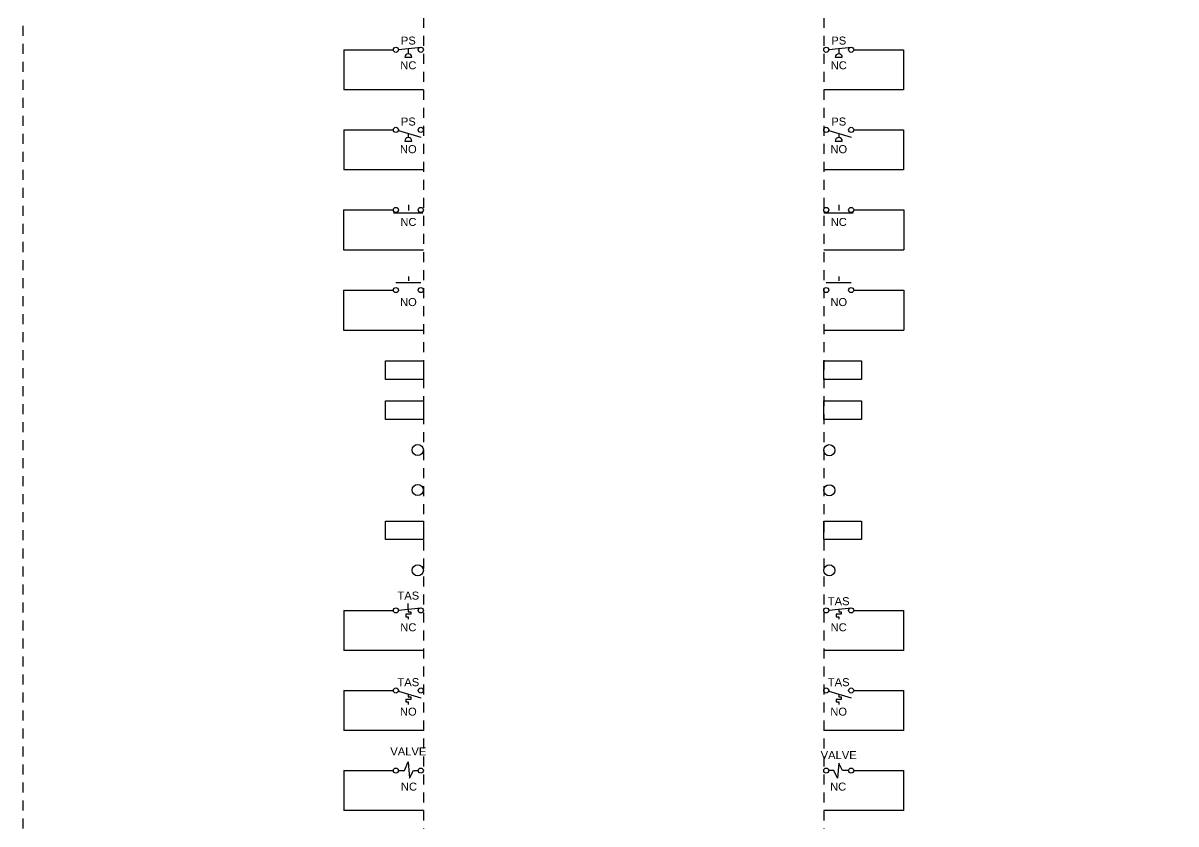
# Model space of a CAD drawing. Header units: inches. Extents: x 0 to 118, y -25 to 20.
# Drawn here: x 72.5 to 86.9, y -14.17 to -4.17 of the extents above; entities that cross this region are included whole.
import ezdxf
from ezdxf.enums import TextEntityAlignment as Align

# ---------------------------------------------------------------- set-up
doc = ezdxf.new("R2010")
doc.units = ezdxf.units.IN
doc.header["$MEASUREMENT"] = 0
doc.linetypes.add('ACAD_ISO02W100', pattern=[15, 12, -3])
doc.linetypes.add('HIDDEN2', pattern=[0.1875, 0.125, -0.0625])
doc.layers.add('BORDER2', color=220, linetype='HIDDEN2')
doc.layers.add('WIRES', color=7, linetype='Continuous')
doc.styles.add('INERCONNECT TABLES', font='arial.ttf', dxfattribs={"height": 0.1})
doc.styles.add('WD', font='arial.ttf', dxfattribs={"height": 1})

# ---------------------------------------------------------------- blocks, each defined once
blk = doc.blocks.new('TB-TB_Square_L')
for points in [[(-0.472, 0.115), (0, 0.115), (0, -0.115), (-0.472, -0.115)], [(-0.472, -0.385), (0, -0.385), (0, -0.615), (-0.472, -0.615)]]:
    blk.add_lwpolyline(points, close=True)
at = {"linetype": 'Continuous', "style": 'INERCONNECT TABLES', "flags": 8}
for tag, p in [('Tag1', (-0.572, 0.165)), ('Desc2', (-3.5, -0.25)), ('Tag2', (-0.572, -0.335)), ('Desc3', (-3.5, -0.4))]:
    blk.add_attdef(tag, text='', height=0.1, dxfattribs=at).set_placement(p, align=Align.MIDDLE_RIGHT)
at = {"style": 'WD', "flags": 9}
for tag, p in [('X4TERM01', (-0.472, 0)), ('X2TERM01', (-0.236, 0.115)), ('X1TERM01', (0, 0)), ('X8TERM01', (-0.236, -0.115)), ('X2TERM02', (-0.236, -0.385)), ('X4TERM02', (-0.472, -0.5)), ('X1TERM02', (0, -0.5)), ('X8TERM02', (-0.236, -0.615))]:
    blk.add_attdef(tag, p, '', height=0.0125, dxfattribs=at)
at = {"linetype": 'Continuous', "style": 'INERCONNECT TABLES', "flags": 8}
for tag, p in [('Term1', (-0.236, 0)), ('Term2', (-0.236, -0.5))]:
    blk.add_attdef(tag, text='', height=0.1, dxfattribs=at).set_placement(p, align=Align.MIDDLE_CENTER)
at = {"linetype": 'Continuous', "style": 'INERCONNECT TABLES', "flags": 9}
for tag, p in [('LOC', (-0.32, 0.091)), ('P/N', (-0.319, 0.104)), ('INST', (-0.319, 0.074))]:
    blk.add_attdef(tag, p, '', height=0.01, dxfattribs=at)
at = {"style": 'WD', "width": 0.7, "flags": 9}
blk.add_attdef('FAMILY', (-0.319, 0.132), '', height=0.01, dxfattribs=at)
at = {"linetype": 'Continuous', "style": 'INERCONNECT TABLES', "flags": 9}
blk.add_attdef('MFG', text='', height=0.01, dxfattribs=at).set_placement((-0.288, 0.119), align=Align.RIGHT)
at = {"style": 'INERCONNECT TABLES', "flags": 8}
blk.add_attdef('Desc1', text='', height=0.1, dxfattribs=at).set_placement((-3.5, -0.1), align=Align.MIDDLE_RIGHT)
blk = doc.blocks.new('TB-TB_Square_R')
for points in [[(0, 0.115), (0.472, 0.115), (0.472, -0.115), (0, -0.115)], [(0, -0.385), (0.472, -0.385), (0.472, -0.615), (0, -0.615)]]:
    blk.add_lwpolyline(points, close=True)
at = {"linetype": 'Continuous', "style": 'INERCONNECT TABLES'}
for tag, p, height, flags in [('Tag1', (0.572, 0.165), 0.1, 8), ('LOC', (0.677, 0.016), 0.01, 9), ('INST', (0.677, -0.002), 0.01, 9), ('P/N', (0.679, 0.031), 0.01, 9), ('Tag2', (0.572, -0.335), 0.1, 8)]:
    blk.add_attdef(tag, p, '', height=height, dxfattribs=dict(at, flags=flags))
at = {"style": 'WD', "flags": 9}
for tag, p in [('X4TERM01', (0, 0)), ('X2TERM01', (0.236, 0.115)), ('X1TERM01', (0.472, 0)), ('X8TERM01', (0.236, -0.115)), ('X2TERM02', (0.236, -0.385)), ('X4TERM02', (0, -0.5)), ('X1TERM02', (0.472, -0.5)), ('X8TERM02', (0.236, -0.615))]:
    blk.add_attdef(tag, p, '', height=0.0125, dxfattribs=at)
at = {"linetype": 'Continuous', "style": 'INERCONNECT TABLES', "flags": 8}
for tag, p in [('Term1', (0.236, 0)), ('Term2', (0.236, -0.5))]:
    blk.add_attdef(tag, text='', height=0.1, dxfattribs=at).set_placement(p, align=Align.MIDDLE_CENTER)
at = {"style": 'WD', "width": 0.7, "flags": 9}
blk.add_attdef('FAMILY', (0.673, 0.067), '', height=0.01, dxfattribs=at)
at = {"linetype": 'Continuous', "style": 'INERCONNECT TABLES', "flags": 9}
blk.add_attdef('MFG', text='', height=0.01, dxfattribs=at).set_placement((0.704, 0.05), align=Align.RIGHT)
at = {"style": 'INERCONNECT TABLES', "flags": 8}
blk.add_attdef('Desc1', text='', height=0.1, dxfattribs=at).set_placement((3.5, -0.1), align=Align.MIDDLE_LEFT)
at = {"linetype": 'Continuous', "style": 'INERCONNECT TABLES', "flags": 8}
for tag, p in [('Desc2', (3.5, -0.25)), ('Desc3', (3.5, -0.4))]:
    blk.add_attdef(tag, text='', height=0.1, dxfattribs=at).set_placement(p, align=Align.MIDDLE_LEFT)
blk = doc.blocks.new('TB-TB_Round_L')
for centre in [(-0.07, 0.003), (-0.07, -0.497)]:
    blk.add_circle(centre, 0.0699)
at = {"linetype": 'Continuous', "style": 'INERCONNECT TABLES', "flags": 8}
for tag, p in [('Tag1', (-0.17, 0.155)), ('Term1', (-0.24, 0.003)), ('Desc2', (-3.5, -0.247)), ('Desc3', (-3.5, -0.397)), ('Tag2', (-0.17, -0.345)), ('Term2', (-0.24, -0.497))]:
    blk.add_attdef(tag, text='', height=0.1, dxfattribs=at).set_placement(p, align=Align.MIDDLE_RIGHT)
at = {"flags": 9}
for tag, p, height, style in [('X4TERM01', (-0.234, -0.001), 0.0125, 'WD'), ('X2TERM01', (-0.112, 0.04), 0.0125, 'WD'), ('X1TERM01', (0, 0.003), 0.0125, 'WD'), ('X8TERM01', (-0.116, -0.047), 0.0125, 'WD'), ('FAMILY', (0.122, -0.076), 0.01, 'INERCONNECT TABLES'), ('INST', (0.127, -0.093), 0.01, 'INERCONNECT TABLES'), ('X4TERM02', (-0.234, -0.502), 0.0125, 'WD'), ('X8TERM02', (-0.12, -0.55), 0.0125, 'WD'), ('X2TERM02', (-0.114, -0.453), 0.0125, 'WD'), ('X1TERM02', (0, -0.497), 0.0125, 'WD')]:
    blk.add_attdef(tag, p, '', height=height, dxfattribs=dict(at, style=style))
at = {"style": 'INERCONNECT TABLES', "flags": 8}
blk.add_attdef('Desc1', text='', height=0.1, dxfattribs=at).set_placement((-3.5, -0.097), align=Align.MIDDLE_RIGHT)
at = {"linetype": 'Continuous', "style": 'INERCONNECT TABLES', "flags": 9}
for tag, p in [('LOC', (0.13, -0.057)), ('P/N', (0.135, -0.038))]:
    blk.add_attdef(tag, p, '', height=0.01, dxfattribs=at)
blk.add_attdef('MFG', text='', height=0.01, dxfattribs=at).set_placement((0.166, -0.022), align=Align.RIGHT)
blk = doc.blocks.new('TB-TB_Round_R')
for centre in [(0.07, 0), (0.07, -0.5)]:
    blk.add_circle(centre, 0.0699)
at = {"linetype": 'Continuous', "style": 'INERCONNECT TABLES', "flags": 8}
for tag, p in [('Tag1', (0.17, 0.145)), ('Term1', (0.24, 0)), ('Desc2', (3.5, -0.25)), ('Tag2', (0.17, -0.357)), ('Desc3', (3.5, -0.4)), ('Term2', (0.24, -0.5))]:
    blk.add_attdef(tag, text='', height=0.1, dxfattribs=at).set_placement(p, align=Align.MIDDLE_LEFT)
at = {"linetype": 'Continuous', "style": 'INERCONNECT TABLES', "flags": 9}
blk.add_attdef('MFG', text='', height=0.01, dxfattribs=at).set_placement((0.366, 0.168), align=Align.RIGHT)
for tag, p in [('P/N', (0.336, 0.148)), ('LOC', (0.333, 0.111)), ('INST', (0.337, 0.061))]:
    blk.add_attdef(tag, p, '', height=0.01, dxfattribs=at)
at = {"flags": 9}
for tag, p, height, style in [('X4TERM01', (-0.093, 0), 0.0125, 'WD'), ('X2TERM01', (0.024, 0.037), 0.0125, 'WD'), ('X1TERM01', (0.14, 0), 0.0125, 'WD'), ('FAMILY', (0.322, 0.079), 0.01, 'INERCONNECT TABLES'), ('X8TERM01', (0.027, -0.051), 0.0125, 'WD'), ('X4TERM02', (-0.093, -0.504), 0.0125, 'WD'), ('X8TERM02', (0.026, -0.547), 0.0125, 'WD'), ('X2TERM02', (0.028, -0.462), 0.0125, 'WD'), ('X1TERM02', (0.14, -0.5), 0.0125, 'WD')]:
    blk.add_attdef(tag, p, '', height=height, dxfattribs=dict(at, style=style))
at = {"style": 'INERCONNECT TABLES', "flags": 8}
blk.add_attdef('Desc1', text='', height=0.1, dxfattribs=at).set_placement((3.5, -0.1), align=Align.MIDDLE_LEFT)
blk = doc.blocks.new('TB_Square-TB_Round_R')
blk.add_lwpolyline([(0, 0.115), (0.472, 0.115), (0.472, -0.115), (0, -0.115)], close=True)
blk.add_circle((0.07, -0.5), 0.0699)
at = {"linetype": 'Continuous'}
for tag, p, height, style, flags in [('Tag1', (0.572, 0.165), 0.1, 'INERCONNECT TABLES', 8), ('X4TERM01', (0, 0), 0.0125, 'WD', 9), ('X2TERM01', (0.236, 0.115), 0.0125, 'WD', 9), ('X1TERM01', (0.472, 0), 0.0125, 'WD', 9), ('LOC', (0.677, 0.016), 0.01, 'INERCONNECT TABLES', 9), ('INST', (0.677, -0.002), 0.01, 'INERCONNECT TABLES', 9), ('P/N', (0.679, 0.031), 0.01, 'INERCONNECT TABLES', 9), ('X8TERM01', (0.236, -0.115), 0.0125, 'WD', 9)]:
    blk.add_attdef(tag, p, '', height=height, dxfattribs=dict(at, style=style, flags=flags))
at = {"linetype": 'Continuous', "style": 'INERCONNECT TABLES', "flags": 8}
blk.add_attdef('Term1', text='', height=0.1, dxfattribs=at).set_placement((0.236, 0), align=Align.MIDDLE_CENTER)
at = {"linetype": 'Continuous', "style": 'WD', "width": 0.7, "flags": 9}
blk.add_attdef('FAMILY', (0.673, 0.067), '', height=0.01, dxfattribs=at)
at = {"linetype": 'Continuous', "style": 'INERCONNECT TABLES', "flags": 9}
blk.add_attdef('MFG', text='', height=0.01, dxfattribs=at).set_placement((0.704, 0.05), align=Align.RIGHT)
at = {"linetype": 'Continuous', "style": 'INERCONNECT TABLES', "flags": 8}
for tag, p in [('Desc1', (3.5, -0.1)), ('Desc2', (3.5, -0.25)), ('Tag2', (0.17, -0.355)), ('Desc3', (3.5, -0.4)), ('Term2', (0.221, -0.5))]:
    blk.add_attdef(tag, text='', height=0.1, dxfattribs=at).set_placement(p, align=Align.MIDDLE_LEFT)
blk = doc.blocks.new('TB_Square-TB_Round_L')
blk.add_lwpolyline([(-0.472, 0.115), (0, 0.115), (0, -0.115), (-0.472, -0.115)], close=True)
blk.add_circle((-0.07, -0.5), 0.0699)
at = {"linetype": 'Continuous', "style": 'INERCONNECT TABLES', "flags": 8}
for tag, p in [('Tag1', (-0.572, 0.165)), ('Desc1', (-3.5, -0.1)), ('Desc2', (-3.5, -0.25)), ('Desc3', (-3.5, -0.4)), ('Tag2', (-0.17, -0.355)), ('Term2', (-0.221, -0.5))]:
    blk.add_attdef(tag, text='', height=0.1, dxfattribs=at).set_placement(p, align=Align.MIDDLE_RIGHT)
at = {"linetype": 'Continuous', "flags": 9}
for tag, p, height, style in [('X4TERM01', (-0.472, 0), 0.0125, 'WD'), ('LOC', (-0.32, 0.091), 0.01, 'INERCONNECT TABLES'), ('P/N', (-0.319, 0.104), 0.01, 'INERCONNECT TABLES'), ('INST', (-0.319, 0.074), 0.01, 'INERCONNECT TABLES'), ('X2TERM01', (-0.236, 0.115), 0.0125, 'WD'), ('X1TERM01', (0, 0), 0.0125, 'WD'), ('X8TERM01', (-0.236, -0.115), 0.0125, 'WD')]:
    blk.add_attdef(tag, p, '', height=height, dxfattribs=dict(at, style=style))
at = {"linetype": 'Continuous', "style": 'INERCONNECT TABLES', "flags": 8}
blk.add_attdef('Term1', text='', height=0.1, dxfattribs=at).set_placement((-0.236, 0), align=Align.MIDDLE_CENTER)
at = {"linetype": 'Continuous', "style": 'WD', "width": 0.7, "flags": 9}
blk.add_attdef('FAMILY', (-0.319, 0.132), '', height=0.01, dxfattribs=at)
at = {"linetype": 'Continuous', "style": 'INERCONNECT TABLES', "flags": 9}
blk.add_attdef('MFG', text='', height=0.01, dxfattribs=at).set_placement((-0.288, 0.119), align=Align.RIGHT)
blk = doc.blocks.new('Valve_L')
for p, q in [((-0.311, 0), (-0.234, 0)), ((-0.234, 0), (-0.188, 0.109)), ((-0.188, 0.109), (-0.172, -0.094)), ((-0.172, -0.094), (-0.125, 0)), ((-0.125, 0), (-0.064, 0))]:
    blk.add_line(p, q)
for centre in [(-0.343, 0), (-0.032, 0)]:
    blk.add_circle(centre, 0.0322)
at = {"layer": 'WIRES'}
for p, q in [((-0.995, 0), (-0.375, 0)), ((-0.995, 0), (-0.995, -0.5)), ((0, -0.5), (-0.995, -0.5))]:
    blk.add_line(p, q, dxfattribs=at)
at = {"style": 'INERCONNECT TABLES', "flags": 8}
blk.add_attdef('Tag1', text='', height=0.1, dxfattribs=at).set_placement((-0.188, 0.159), align=Align.BOTTOM_CENTER)
at = {"style": 'WD', "flags": 9}
for tag, p, height in [('X4TERM01', (-0.375, 0), 0.0125), ('X1TERM02', (0, 0), 0.0125), ('FAMILY', (-1.091, -0.343), 0.01)]:
    blk.add_attdef(tag, p, '', height=height, dxfattribs=at)
at = {"style": 'INERCONNECT TABLES', "flags": 8}
blk.add_attdef('Desc1', text='', height=0.1, dxfattribs=at).set_placement((-3.5, -0.1), align=Align.MIDDLE_RIGHT)
at = {"linetype": 'Continuous', "style": 'INERCONNECT TABLES', "flags": 8}
blk.add_attdef('Term2', text='', height=0.1, dxfattribs=at).set_placement((-0.393, -0.032), align=Align.TOP_RIGHT)
blk.add_attdef('Term1', text='', height=0.1, dxfattribs=at).set_placement((0.018, -0.032), align=Align.TOP_LEFT)
for tag, p in [('Desc2', (-3.5, -0.25)), ('Desc3', (-3.5, -0.4))]:
    blk.add_attdef(tag, text='', height=0.1, dxfattribs=at).set_placement(p, align=Align.MIDDLE_RIGHT)
at = {"style": 'INERCONNECT TABLES', "flags": 8}
for tag, p in [('Contact', (-0.18, -0.15)), ('Rating', (-0.18, -0.3))]:
    blk.add_attdef(tag, text='', height=0.1, dxfattribs=at).set_placement(p, align=Align.TOP_CENTER)
at = {"linetype": 'Continuous', "style": 'INERCONNECT TABLES', "flags": 9}
for tag, p in [('INST', (-1.095, -0.433)), ('LOC', (-1.089, -0.409)), ('P/N', (-1.083, -0.385))]:
    blk.add_attdef(tag, p, '', height=0.01, dxfattribs=at)
blk.add_attdef('MFG', text='', height=0.01, dxfattribs=at).set_placement((-1.051, -0.359), align=Align.RIGHT)
blk = doc.blocks.new('Valve_R')
for p, q in [((0.187, 0.094), (0.172, -0.094)), ((0.234, 0), (0.187, 0.094)), ((0.125, 0), (0.064, 0)), ((0.172, -0.094), (0.125, 0)), ((0.311, 0), (0.234, 0))]:
    blk.add_line(p, q)
for centre in [(0.032, 0), (0.343, 0)]:
    blk.add_circle(centre, 0.0322)
at = {"layer": 'WIRES'}
for p, q in [((0.375, 0), (0.995, 0)), ((0.995, 0), (0.995, -0.5)), ((0.995, -0.5), (0, -0.5))]:
    blk.add_line(p, q, dxfattribs=at)
at = {"style": 'INERCONNECT TABLES', "flags": 8}
blk.add_attdef('Tag1', text='', height=0.1, dxfattribs=at).set_placement((0.187, 0.144), align=Align.CENTER)
at = {"style": 'WD', "flags": 9}
for tag, height, p in [('X1TERM02', 0.0125, (0, 0)), ('X4TERM01', 0.0125, (0.375, 0)), ('FAMILY', 0.01, (1.158, -0.312))]:
    blk.add_attdef(tag, text='', height=height, dxfattribs=at).set_placement(p, align=Align.RIGHT)
at = {"linetype": 'Continuous', "style": 'INERCONNECT TABLES', "flags": 8}
blk.add_attdef('Term1', text='', height=0.1, dxfattribs=at).set_placement((-0.018, -0.032), align=Align.TOP_RIGHT)
blk.add_attdef('Term2', text='', height=0.1, dxfattribs=at).set_placement((0.393, -0.032), align=Align.TOP_LEFT)
at = {"style": 'INERCONNECT TABLES', "flags": 8}
blk.add_attdef('Desc1', text='', height=0.1, dxfattribs=at).set_placement((3.5, -0.1), align=Align.MIDDLE_LEFT)
for tag, p in [('Contact', (0.18, -0.15)), ('Rating', (0.18, -0.3))]:
    blk.add_attdef(tag, text='', height=0.1, dxfattribs=at).set_placement(p, align=Align.TOP_CENTER)
at = {"linetype": 'Continuous', "style": 'INERCONNECT TABLES', "flags": 9}
for tag, p in [('LOC', (1.152, -0.298)), ('MFG', (1.155, -0.266)), ('P/N', (1.151, -0.282)), ('INST', (1.154, -0.33))]:
    blk.add_attdef(tag, text='', height=0.01, dxfattribs=at).set_placement(p, align=Align.RIGHT)
at = {"linetype": 'Continuous', "style": 'INERCONNECT TABLES', "flags": 8}
for tag, p in [('Desc2', (3.5, -0.25)), ('Desc3', (3.5, -0.4))]:
    blk.add_attdef(tag, text='', height=0.1, dxfattribs=at).set_placement(p, align=Align.MIDDLE_LEFT)
blk = doc.blocks.new('TemperatureSwitch_NC_L')
at = {"linetype": 'Continuous'}
blk.add_line((-0.311, 0.002), (-0.028, 0.033), dxfattribs=at)
for p, q in [((-0.188, 0.015), (-0.188, 0.085)), ((-0.188, 0.015), (-0.188, -0.017)), ((-0.219, -0.048), (-0.219, -0.079)), ((-0.156, -0.048), (-0.219, -0.048)), ((-0.219, -0.079), (-0.188, -0.079)), ((-0.188, -0.017), (-0.156, -0.017)), ((-0.188, -0.079), (-0.188, -0.111)), ((-0.156, -0.017), (-0.156, -0.048))]:
    blk.add_line(p, q)
for centre in [(-0.343, 0), (-0.032, 0)]:
    blk.add_circle(centre, 0.0322)
at = {"layer": 'WIRES'}
for p, q in [((-0.995, 0), (-0.375, 0)), ((-0.995, 0), (-0.995, -0.5)), ((0, -0.5), (-0.995, -0.5))]:
    blk.add_line(p, q, dxfattribs=at)
at = {"style": 'INERCONNECT TABLES', "flags": 8}
blk.add_attdef('Tag1', text='', height=0.1, dxfattribs=at).set_placement((-0.188, 0.135), align=Align.CENTER)
at = {"style": 'WD', "flags": 9}
for tag, p, height in [('X4TERM01', (-0.375, 0), 0.0125), ('X2LINK', (-0.209, 0.024), 0.01), ('X1TERM02', (0, 0), 0.0125), ('X8LINK', (-0.207, -0.12), 0.01), ('FAMILY', (-1.094, -0.43), 0.01)]:
    blk.add_attdef(tag, p, '', height=height, dxfattribs=at)
at = {"style": 'INERCONNECT TABLES', "flags": 8}
for tag, p in [('Desc1', (-3.5, -0.1)), ('Desc2', (-3.5, -0.25)), ('Desc3', (-3.5, -0.4))]:
    blk.add_attdef(tag, text='', height=0.1, dxfattribs=at).set_placement(p, align=Align.MIDDLE_RIGHT)
at = {"linetype": 'Continuous', "style": 'INERCONNECT TABLES', "flags": 8}
blk.add_attdef('Term2', text='', height=0.1, dxfattribs=at).set_placement((-0.394, -0.032), align=Align.TOP_RIGHT)
blk.add_attdef('Term1', text='', height=0.1, dxfattribs=at).set_placement((0.014, -0.032), align=Align.TOP_LEFT)
at = {"style": 'INERCONNECT TABLES', "flags": 8}
for tag, p in [('Contact', (-0.188, -0.161)), ('Rating', (-0.188, -0.311))]:
    blk.add_attdef(tag, text='', height=0.1, dxfattribs=at).set_placement(p, align=Align.TOP_CENTER)
at = {"linetype": 'Continuous', "style": 'WD', "flags": 9}
blk.add_attdef('INST', (-1.094, -0.418), '', height=0.01, dxfattribs=at)
for tag, p in [('LOC', (-1.077, -0.404)), ('P/N', (-1.078, -0.387)), ('MFG', (-1.074, -0.368))]:
    blk.add_attdef(tag, text='', height=0.01, dxfattribs=at).set_placement(p, align=Align.CENTER)
blk = doc.blocks.new('TemperatureSwitch_NC_R')
at = {"linetype": 'Continuous'}
blk.add_line((0.064, 0.002), (0.347, 0.033), dxfattribs=at)
for p, q in [((0.187, 0.015), (0.187, -0.017)), ((0.219, -0.048), (0.156, -0.048)), ((0.156, -0.048), (0.156, -0.079)), ((0.156, -0.079), (0.187, -0.079)), ((0.187, -0.017), (0.219, -0.017)), ((0.187, -0.079), (0.187, -0.111)), ((0.219, -0.017), (0.219, -0.048))]:
    blk.add_line(p, q)
for centre in [(0.032, 0), (0.343, 0)]:
    blk.add_circle(centre, 0.0322)
at = {"layer": 'WIRES'}
for p, q in [((0.375, 0), (0.995, 0)), ((0.995, 0), (0.995, -0.5)), ((0.995, -0.5), (0, -0.5))]:
    blk.add_line(p, q, dxfattribs=at)
at = {"style": 'INERCONNECT TABLES', "flags": 8}
blk.add_attdef('Tag1', text='', height=0.1, dxfattribs=at).set_placement((0.187, 0.065), align=Align.CENTER)
at = {"style": 'WD', "flags": 9}
for tag, p, height in [('X4TERM01', (0, 0), 0.0125), ('X2LINK', (0.187, 0.08), 0.01), ('X1TERM02', (0.375, 0), 0.0125), ('X8LINK', (0.18, -0.148), 0.01), ('FAMILY', (1.048, -0.34), 0.01)]:
    blk.add_attdef(tag, p, '', height=height, dxfattribs=at)
at = {"linetype": 'Continuous', "style": 'INERCONNECT TABLES', "flags": 8}
blk.add_attdef('Term1', text='', height=0.1, dxfattribs=at).set_placement((-0.018, -0.032), align=Align.TOP_RIGHT)
blk.add_attdef('Term2', text='', height=0.1, dxfattribs=at).set_placement((0.393, -0.032), align=Align.TOP_LEFT)
at = {"style": 'INERCONNECT TABLES', "flags": 8}
for tag, p in [('Desc1', (3.5, -0.1)), ('Desc2', (3.5, -0.25)), ('Desc3', (3.5, -0.4))]:
    blk.add_attdef(tag, text='', height=0.1, dxfattribs=at).set_placement(p, align=Align.MIDDLE_LEFT)
for tag, p in [('Contact', (0.187, -0.161)), ('Rating', (0.187, -0.311))]:
    blk.add_attdef(tag, text='', height=0.1, dxfattribs=at).set_placement(p, align=Align.TOP_CENTER)
at = {"linetype": 'Continuous', "style": 'WD', "flags": 9}
for tag, p in [('MFG', (1.063, -0.299)), ('P/N', (1.065, -0.31)), ('LOC', (1.069, -0.323))]:
    blk.add_attdef(tag, text='', height=0.01, dxfattribs=at).set_placement(p, align=Align.CENTER)
blk.add_attdef('INST', (1.057, -0.353), '', height=0.01, dxfattribs=at)
blk = doc.blocks.new('TemperatureSwitch_NO_L')
at = {"linetype": 'Continuous'}
blk.add_line((-0.312, -0.01), (-0.03, -0.091), dxfattribs=at)
for p, q in [((-0.219, -0.111), (-0.219, -0.142)), ((-0.156, -0.111), (-0.219, -0.111)), ((-0.219, -0.142), (-0.188, -0.142)), ((-0.188, -0.046), (-0.188, -0.08)), ((-0.188, -0.08), (-0.156, -0.08)), ((-0.188, -0.142), (-0.188, -0.174)), ((-0.156, -0.08), (-0.156, -0.111))]:
    blk.add_line(p, q)
for centre in [(-0.343, 0), (-0.032, 0)]:
    blk.add_circle(centre, 0.0322)
at = {"layer": 'WIRES'}
for p, q in [((-0.995, 0), (-0.375, 0)), ((-0.995, 0), (-0.995, -0.5)), ((0, -0.5), (-0.995, -0.5))]:
    blk.add_line(p, q, dxfattribs=at)
at = {"style": 'INERCONNECT TABLES', "flags": 8}
blk.add_attdef('Tag1', text='', height=0.1, dxfattribs=at).set_placement((-0.188, 0.054), align=Align.CENTER)
at = {"style": 'WD', "flags": 9}
for tag, p, height in [('X4TERM01', (-0.375, 0), 0.0125), ('X1TERM02', (0, 0), 0.0125), ('X2LINK', (-0.188, -0.035), 0.01), ('X8LINK', (-0.188, -0.203), 0.01), ('FAMILY', (-1.112, -0.393), 0.01)]:
    blk.add_attdef(tag, p, '', height=height, dxfattribs=at)
at = {"style": 'INERCONNECT TABLES', "flags": 8}
for tag, p in [('Desc1', (-3.5, -0.1)), ('Desc2', (-3.5, -0.25)), ('Desc3', (-3.5, -0.4))]:
    blk.add_attdef(tag, text='', height=0.1, dxfattribs=at).set_placement(p, align=Align.MIDDLE_RIGHT)
at = {"linetype": 'Continuous', "style": 'INERCONNECT TABLES', "flags": 8}
blk.add_attdef('Term2', text='', height=0.1, dxfattribs=at).set_placement((-0.392, -0.032), align=Align.TOP_RIGHT)
blk.add_attdef('Term1', text='', height=0.1, dxfattribs=at).set_placement((0.018, -0.032), align=Align.TOP_LEFT)
at = {"style": 'INERCONNECT TABLES', "flags": 8}
for tag, p in [('Contact', (-0.188, -0.214)), ('Rating', (-0.188, -0.364))]:
    blk.add_attdef(tag, text='', height=0.1, dxfattribs=at).set_placement(p, align=Align.TOP_CENTER)
at = {"linetype": 'Continuous', "style": 'WD', "flags": 9}
blk.add_attdef('INST', (-1.107, -0.376), '', height=0.01, dxfattribs=at)
for tag, p in [('LOC', (-1.092, -0.358)), ('P/N', (-1.087, -0.341)), ('MFG', (-1.075, -0.327))]:
    blk.add_attdef(tag, text='', height=0.01, dxfattribs=at).set_placement(p, align=Align.CENTER)
blk = doc.blocks.new('TemperatureSwitch_NO_R')
at = {"linetype": 'Continuous'}
blk.add_line((0.063, -0.01), (0.345, -0.091), dxfattribs=at)
for p, q in [((0.219, -0.111), (0.156, -0.111)), ((0.156, -0.111), (0.156, -0.142)), ((0.156, -0.142), (0.187, -0.142)), ((0.187, -0.046), (0.187, -0.08)), ((0.187, -0.08), (0.219, -0.08)), ((0.187, -0.142), (0.187, -0.174)), ((0.219, -0.08), (0.219, -0.111))]:
    blk.add_line(p, q)
for centre in [(0.032, 0), (0.343, 0)]:
    blk.add_circle(centre, 0.0322)
at = {"layer": 'WIRES'}
for p, q in [((0.375, 0), (0.995, 0)), ((0.995, 0), (0.995, -0.5)), ((0.995, -0.5), (0, -0.5))]:
    blk.add_line(p, q, dxfattribs=at)
at = {"style": 'INERCONNECT TABLES', "flags": 8}
blk.add_attdef('Tag1', text='', height=0.1, dxfattribs=at).set_placement((0.187, 0.054), align=Align.CENTER)
at = {"style": 'WD', "flags": 9}
for tag, p, height in [('X4TERM01', (0, 0), 0.0125), ('X2LINK', (0.163, -0.007), 0.01), ('X1TERM02', (0.375, 0), 0.0125), ('X8LINK', (0.129, -0.174), 0.01), ('FAMILY', (1.145, -0.4), 0.01)]:
    blk.add_attdef(tag, p, '', height=height, dxfattribs=at)
at = {"linetype": 'Continuous', "style": 'INERCONNECT TABLES', "flags": 8}
blk.add_attdef('Term1', text='', height=0.1, dxfattribs=at).set_placement((0.032, -0.032), align=Align.TOP_RIGHT)
blk.add_attdef('Term2', text='', height=0.1, dxfattribs=at).set_placement((0.341, -0.032), align=Align.TOP_LEFT)
at = {"style": 'INERCONNECT TABLES', "flags": 8}
for tag, p in [('Desc1', (3.5, -0.1)), ('Desc2', (3.5, -0.25)), ('Desc3', (3.5, -0.4))]:
    blk.add_attdef(tag, text='', height=0.1, dxfattribs=at).set_placement(p, align=Align.MIDDLE_LEFT)
for tag, p in [('Contact', (0.187, -0.214)), ('Rating', (0.187, -0.364))]:
    blk.add_attdef(tag, text='', height=0.1, dxfattribs=at).set_placement(p, align=Align.TOP_CENTER)
at = {"linetype": 'Continuous', "style": 'WD', "flags": 9}
for tag, p in [('LOC', (1.171, -0.371)), ('P/N', (1.17, -0.356)), ('MFG', (1.181, -0.339))]:
    blk.add_attdef(tag, text='', height=0.01, dxfattribs=at).set_placement(p, align=Align.CENTER)
blk.add_attdef('INST', (1.157, -0.415), '', height=0.01, dxfattribs=at)
blk = doc.blocks.new('PushButton_NC_L')
for p, q in [((-0.999, 0), (-0.375, 0)), ((-0.187, 0.062), (-0.187, -0.005)), ((-0.372, -0.034), (-0.007, -0.034)), ((-0.999, -0.5), (0, -0.5))]:
    blk.add_line(p, q)
for centre in [(-0.343, 0), (-0.032, 0)]:
    blk.add_circle(centre, 0.0322)
at = {"layer": 'WIRES', "linetype": 'ACAD_ISO02W100'}
blk.add_line((-0.999, 0), (-0.999, -0.5), dxfattribs=at)
at = {"style": 'INERCONNECT TABLES'}
for tag, height, flags, p in [('Tag1', 0.1, 8, (-0.187, 0.098)), ('MFG', 0.01, 9, (0.222, -0.27))]:
    blk.add_attdef(tag, text='', height=height, dxfattribs=dict(at, flags=flags)).set_placement(p, align=Align.CENTER)
at = {"flags": 9}
for tag, p, height, style in [('X4TERM01', (-0.471, 0.005), 0.0125, 'WD'), ('X2LINK', (-0.178, 0.034), 0.01, 'WD'), ('X1TERM02', (0, 0), 0.0125, 'WD'), ('X8LINK', (-0.207, -0.05), 0.01, 'WD'), ('P/N', (0.206, -0.287), 0.01, 'INERCONNECT TABLES'), ('FAMILY', (0.202, -0.335), 0.01, 'WD'), ('LOC', (0.207, -0.301), 0.01, 'INERCONNECT TABLES'), ('INST', (0.207, -0.319), 0.01, 'INERCONNECT TABLES')]:
    blk.add_attdef(tag, p, '', height=height, dxfattribs=dict(at, style=style))
at = {"style": 'INERCONNECT TABLES', "flags": 8}
for tag, p in [('Desc1', (-3.5, -0.1)), ('Desc2', (-3.5, -0.25)), ('Desc3', (-3.5, -0.4))]:
    blk.add_attdef(tag, text='', height=0.1, dxfattribs=at).set_placement(p, align=Align.MIDDLE_RIGHT)
at = {"linetype": 'Continuous', "style": 'INERCONNECT TABLES', "flags": 8}
blk.add_attdef('Term2', text='', height=0.1, dxfattribs=at).set_placement((-0.393, -0.035), align=Align.TOP_RIGHT)
at = {"style": 'INERCONNECT TABLES', "flags": 8}
for tag, p in [('Contact', (-0.187, -0.1)), ('Rating', (-0.187, -0.25))]:
    blk.add_attdef(tag, text='', height=0.1, dxfattribs=at).set_placement(p, align=Align.TOP_CENTER)
at = {"linetype": 'Continuous', "style": 'INERCONNECT TABLES', "flags": 8}
blk.add_attdef('Term1', text='', height=0.1, dxfattribs=at).set_placement((0.018, -0.036), align=Align.TOP_LEFT)
blk = doc.blocks.new('PushButton_NO_L')
for p, q in [((-0.187, 0.168), (-0.187, 0.115)), ((-0.999, 0), (-0.375, 0)), ((-0.344, 0.094), (-0.031, 0.094)), ((-0.999, -0.5), (0, -0.5))]:
    blk.add_line(p, q)
for centre in [(-0.343, 0), (-0.032, 0)]:
    blk.add_circle(centre, 0.0322)
at = {"layer": 'WIRES', "linetype": 'ACAD_ISO02W100'}
blk.add_line((-0.999, 0), (-0.999, -0.5), dxfattribs=at)
at = {"style": 'INERCONNECT TABLES'}
for tag, height, flags, p in [('Tag1', 0.1, 8, (-0.187, 0.218)), ('MFG', 0.01, 9, (0.181, -0.262))]:
    blk.add_attdef(tag, text='', height=height, dxfattribs=dict(at, flags=flags)).set_placement(p, align=Align.CENTER)
at = {"flags": 9}
for tag, p, height, style in [('X2LINK', (-0.183, 0.135), 0.01, 'WD'), ('X4TERM01', (-0.473, 0.004), 0.0125, 'WD'), ('X8LINK', (-0.216, 0.063), 0.01, 'WD'), ('X1TERM02', (0, 0), 0.0125, 'WD'), ('LOC', (0.165, -0.289), 0.01, 'INERCONNECT TABLES'), ('P/N', (0.166, -0.276), 0.01, 'INERCONNECT TABLES'), ('FAMILY', (0.161, -0.318), 0.01, 'WD'), ('INST', (0.166, -0.305), 0.01, 'INERCONNECT TABLES')]:
    blk.add_attdef(tag, p, '', height=height, dxfattribs=dict(at, style=style))
at = {"style": 'INERCONNECT TABLES', "flags": 8}
for tag, p in [('Desc1', (-3.5, -0.1)), ('Desc2', (-3.5, -0.25)), ('Desc3', (-3.5, -0.4))]:
    blk.add_attdef(tag, text='', height=0.1, dxfattribs=at).set_placement(p, align=Align.MIDDLE_RIGHT)
at = {"linetype": 'Continuous', "style": 'INERCONNECT TABLES', "flags": 8}
blk.add_attdef('Term2', text='', height=0.1, dxfattribs=at).set_placement((-0.393, -0.032), align=Align.TOP_RIGHT)
at = {"style": 'INERCONNECT TABLES', "flags": 8}
for tag, p in [('Contact', (-0.187, -0.1)), ('Rating', (-0.187, -0.25))]:
    blk.add_attdef(tag, text='', height=0.1, dxfattribs=at).set_placement(p, align=Align.TOP_CENTER)
at = {"linetype": 'Continuous', "style": 'INERCONNECT TABLES', "flags": 8}
blk.add_attdef('Term1', text='', height=0.1, dxfattribs=at).set_placement((0.018, -0.032), align=Align.TOP_LEFT)
blk = doc.blocks.new('PressureSwitch_NC_L')
at = {"linetype": 'Continuous'}
blk.add_line((-0.311, 0.002), (-0.028, 0.033), dxfattribs=at)
for p, q in [((-0.188, 0.015), (-0.188, -0.049)), ((-0.232, -0.094), (-0.143, -0.094))]:
    blk.add_line(p, q)
for centre in [(-0.343, 0), (-0.032, 0)]:
    blk.add_circle(centre, 0.0322)
blk.add_arc((-0.188, -0.094), 0.0442, 0, 180)
at = {"layer": 'WIRES'}
for p, q in [((-0.995, 0), (-0.995, -0.5)), ((-0.995, 0), (-0.375, 0)), ((0, -0.5), (-0.995, -0.5))]:
    blk.add_line(p, q, dxfattribs=at)
at = {"style": 'INERCONNECT TABLES', "flags": 8}
blk.add_attdef('Tag1', text='', height=0.1, dxfattribs=at).set_placement((-0.188, 0.065), align=Align.CENTER)
at = {"style": 'WD', "flags": 9}
for tag, p, height in [('X4TERM01', (-0.484, 0.005), 0.0125), ('X2LINK', (-0.217, 0.021), 0.01), ('X1TERM02', (0.016, 0.006), 0.0125), ('X8LINK', (-0.216, -0.113), 0.01), ('FAMILY', (0.117, -0.256), 0.01)]:
    blk.add_attdef(tag, p, '', height=height, dxfattribs=at)
at = {"style": 'INERCONNECT TABLES', "flags": 8}
for tag, p in [('Desc1', (-3.5, -0.1)), ('Desc2', (-3.5, -0.25)), ('Desc3', (-3.5, -0.4))]:
    blk.add_attdef(tag, text='', height=0.1, dxfattribs=at).set_placement(p, align=Align.MIDDLE_RIGHT)
at = {"linetype": 'Continuous', "style": 'INERCONNECT TABLES', "flags": 8}
blk.add_attdef('Term2', text='', height=0.1, dxfattribs=at).set_placement((-0.393, -0.032), align=Align.TOP_RIGHT)
at = {"style": 'INERCONNECT TABLES', "flags": 8}
for tag, p in [('Contact', (-0.188, -0.144)), ('Rating', (-0.188, -0.294))]:
    blk.add_attdef(tag, text='', height=0.1, dxfattribs=at).set_placement(p, align=Align.TOP_CENTER)
at = {"linetype": 'Continuous', "style": 'INERCONNECT TABLES', "flags": 8}
blk.add_attdef('Term1', text='', height=0.1, dxfattribs=at).set_placement((0.018, -0.032), align=Align.TOP_LEFT)
at = {"linetype": 'Continuous', "style": 'WD', "flags": 9}
for tag, p in [('MFG', (0.14, -0.212)), ('LOC', (0.141, -0.239)), ('P/N', (0.141, -0.225))]:
    blk.add_attdef(tag, text='', height=0.01, dxfattribs=at).set_placement(p, align=Align.CENTER)
blk.add_attdef('INST', (0.125, -0.271), '', height=0.01, dxfattribs=at)
blk = doc.blocks.new('PressureSwitch_NC_R')
at = {"linetype": 'Continuous'}
blk.add_line((0.064, 0.002), (0.347, 0.033), dxfattribs=at)
for p, q in [((0.188, 0.015), (0.188, -0.049)), ((0.143, -0.094), (0.232, -0.094))]:
    blk.add_line(p, q)
for centre in [(0.032, 0), (0.343, 0)]:
    blk.add_circle(centre, 0.0322)
blk.add_arc((0.188, -0.094), 0.0442, 0, 180)
at = {"layer": 'WIRES'}
for p, q in [((0.375, 0), (0.995, 0)), ((0.995, 0), (0.995, -0.5)), ((0.995, -0.5), (0, -0.5))]:
    blk.add_line(p, q, dxfattribs=at)
at = {"style": 'INERCONNECT TABLES', "flags": 8}
blk.add_attdef('Tag1', text='', height=0.1, dxfattribs=at).set_placement((0.188, 0.065), align=Align.CENTER)
at = {"style": 'WD', "flags": 9}
for tag, p, height in [('X4TERM01', (-0.097, 0.004), 0.0125), ('X2LINK', (0.188, 0.047), 0.01), ('X1TERM02', (0.375, 0), 0.0125), ('X8LINK', (0.162, -0.11), 0.01), ('FAMILY', (1.092, -0.376), 0.01)]:
    blk.add_attdef(tag, p, '', height=height, dxfattribs=at)
at = {"linetype": 'Continuous', "style": 'INERCONNECT TABLES', "flags": 8}
blk.add_attdef('Term1', text='', height=0.1, dxfattribs=at).set_placement((-0.018, -0.032), align=Align.TOP_RIGHT)
at = {"style": 'INERCONNECT TABLES', "flags": 8}
for tag, p in [('Contact', (0.188, -0.144)), ('Rating', (0.188, -0.294))]:
    blk.add_attdef(tag, text='', height=0.1, dxfattribs=at).set_placement(p, align=Align.TOP_CENTER)
at = {"linetype": 'Continuous', "style": 'INERCONNECT TABLES', "flags": 8}
blk.add_attdef('Term2', text='', height=0.1, dxfattribs=at).set_placement((0.393, -0.032), align=Align.TOP_LEFT)
at = {"style": 'INERCONNECT TABLES', "flags": 8}
for tag, p in [('Desc1', (3.5, -0.1)), ('Desc2', (3.5, -0.25)), ('Desc3', (3.5, -0.4))]:
    blk.add_attdef(tag, text='', height=0.1, dxfattribs=at).set_placement(p, align=Align.MIDDLE_LEFT)
at = {"linetype": 'Continuous', "style": 'WD', "flags": 9}
for tag, p in [('MFG', (1.112, -0.336)), ('LOC', (1.113, -0.359)), ('P/N', (1.112, -0.316))]:
    blk.add_attdef(tag, text='', height=0.01, dxfattribs=at).set_placement(p, align=Align.CENTER)
blk.add_attdef('INST', (1.1, -0.396), '', height=0.01, dxfattribs=at)
blk = doc.blocks.new('PressureSwitch_NO_L')
at = {"linetype": 'Continuous'}
blk.add_line((-0.312, -0.01), (-0.03, -0.091), dxfattribs=at)
for p, q in [((-0.232, -0.141), (-0.143, -0.141)), ((-0.188, -0.046), (-0.188, -0.096))]:
    blk.add_line(p, q)
for centre in [(-0.343, 0), (-0.032, 0)]:
    blk.add_circle(centre, 0.0322)
blk.add_arc((-0.188, -0.141), 0.0442, 0, 180)
at = {"layer": 'WIRES'}
for p, q in [((-0.995, 0), (-0.375, 0)), ((-0.995, 0), (-0.995, -0.5)), ((0, -0.5), (-0.995, -0.5))]:
    blk.add_line(p, q, dxfattribs=at)
at = {"style": 'INERCONNECT TABLES', "flags": 8}
blk.add_attdef('Tag1', text='', height=0.1, dxfattribs=at).set_placement((-0.188, 0.054), align=Align.CENTER)
at = {"style": 'WD', "flags": 9}
for tag, p, height in [('X4TERM01', (-0.47, 0.005), 0.0125), ('X1TERM02', (0, 0), 0.0125), ('X2LINK', (-0.209, -0.035), 0.01), ('X8LINK', (-0.208, -0.159), 0.01), ('FAMILY', (0.164, -0.312), 0.01)]:
    blk.add_attdef(tag, p, '', height=height, dxfattribs=at)
at = {"style": 'INERCONNECT TABLES', "flags": 8}
for tag, p in [('Desc1', (-3.5, -0.1)), ('Desc2', (-3.5, -0.25)), ('Desc3', (-3.5, -0.4))]:
    blk.add_attdef(tag, text='', height=0.1, dxfattribs=at).set_placement(p, align=Align.MIDDLE_RIGHT)
at = {"linetype": 'Continuous', "style": 'INERCONNECT TABLES', "flags": 8}
blk.add_attdef('Term2', text='', height=0.1, dxfattribs=at).set_placement((-0.393, -0.032), align=Align.TOP_RIGHT)
blk.add_attdef('Term1', text='', height=0.1, dxfattribs=at).set_placement((0.018, -0.032), align=Align.TOP_LEFT)
at = {"style": 'INERCONNECT TABLES', "flags": 8}
for tag, p in [('Contact', (-0.188, -0.191)), ('Rating', (-0.188, -0.341))]:
    blk.add_attdef(tag, text='', height=0.1, dxfattribs=at).set_placement(p, align=Align.TOP_CENTER)
at = {"linetype": 'Continuous', "style": 'WD', "flags": 9}
for tag, p in [('LOC', (0.188, -0.282)), ('MFG', (0.189, -0.245)), ('P/N', (0.185, -0.261))]:
    blk.add_attdef(tag, text='', height=0.01, dxfattribs=at).set_placement(p, align=Align.CENTER)
blk.add_attdef('INST', (0.174, -0.329), '', height=0.01, dxfattribs=at)
blk = doc.blocks.new('PressureSwitch_NO_R')
at = {"linetype": 'Continuous'}
blk.add_line((0.063, -0.01), (0.345, -0.091), dxfattribs=at)
for p, q in [((0.143, -0.141), (0.232, -0.141)), ((0.188, -0.046), (0.188, -0.096))]:
    blk.add_line(p, q)
for centre in [(0.032, 0), (0.343, 0)]:
    blk.add_circle(centre, 0.0322)
blk.add_arc((0.188, -0.141), 0.0442, 0, 180)
at = {"layer": 'WIRES'}
for p, q in [((0.375, 0), (0.995, 0)), ((0.995, 0), (0.995, -0.5)), ((0.995, -0.5), (0, -0.5))]:
    blk.add_line(p, q, dxfattribs=at)
at = {"style": 'INERCONNECT TABLES', "flags": 8}
blk.add_attdef('Tag1', text='', height=0.1, dxfattribs=at).set_placement((0.188, 0.054), align=Align.CENTER)
at = {"style": 'WD', "flags": 9}
for tag, p, height in [('X4TERM01', (0, 0), 0.0125), ('X1TERM02', (0.375, 0), 0.0125), ('X2LINK', (0.169, -0.035), 0.01), ('X8LINK', (0.169, -0.159), 0.01), ('FAMILY', (1.059, -0.362), 0.01)]:
    blk.add_attdef(tag, p, '', height=height, dxfattribs=at)
at = {"linetype": 'Continuous', "style": 'INERCONNECT TABLES', "flags": 8}
blk.add_attdef('Term1', text='', height=0.1, dxfattribs=at).set_placement((-0.018, -0.032), align=Align.TOP_RIGHT)
blk.add_attdef('Term2', text='', height=0.1, dxfattribs=at).set_placement((0.393, -0.032), align=Align.TOP_LEFT)
at = {"style": 'INERCONNECT TABLES', "flags": 8}
for tag, p in [('Desc1', (3.5, -0.1)), ('Desc2', (3.5, -0.25)), ('Desc3', (3.5, -0.4))]:
    blk.add_attdef(tag, text='', height=0.1, dxfattribs=at).set_placement(p, align=Align.MIDDLE_LEFT)
for tag, p in [('Contact', (0.188, -0.191)), ('Rating', (0.188, -0.341))]:
    blk.add_attdef(tag, text='', height=0.1, dxfattribs=at).set_placement(p, align=Align.TOP_CENTER)
at = {"linetype": 'Continuous', "style": 'WD', "flags": 9}
for tag, p in [('MFG', (1.083, -0.336)), ('LOC', (1.084, -0.348)), ('P/N', (1.083, -0.316))]:
    blk.add_attdef(tag, text='', height=0.01, dxfattribs=at).set_placement(p, align=Align.CENTER)
blk.add_attdef('INST', (1.071, -0.374), '', height=0.01, dxfattribs=at)
blk = doc.blocks.new('PushButton_NC_R')
for p, q in [((0.188, 0.062), (0.188, -0.005)), ((0.375, 0), (0.999, 0)), ((0.003, -0.034), (0.368, -0.034)), ((0, -0.5), (0.999, -0.5))]:
    blk.add_line(p, q)
for centre in [(0.032, 0), (0.343, 0)]:
    blk.add_circle(centre, 0.0322)
at = {"layer": 'WIRES', "linetype": 'ACAD_ISO02W100'}
blk.add_line((0.999, 0), (0.999, -0.5), dxfattribs=at)
at = {"style": 'INERCONNECT TABLES'}
for tag, height, flags, p in [('Tag1', 0.1, 8, (0.188, 0.113)), ('MFG', 0.01, 9, (1.081, -0.341))]:
    blk.add_attdef(tag, text='', height=height, dxfattribs=dict(at, flags=flags)).set_placement(p, align=Align.CENTER)
at = {"flags": 9}
for tag, p, height, style in [('X3TERM01', (0, 0), 0.0125, 'WD'), ('X2LINK', (0.157, 0.065), 0.01, 'WD'), ('X1TERM02', (0.375, 0), 0.0125, 'WD'), ('X8LINK', (0.159, -0.054), 0.01, 'WD'), ('FAMILY', (1.058, -0.399), 0.01, 'WD'), ('P/N', (1.064, -0.354), 0.01, 'INERCONNECT TABLES'), ('LOC', (1.064, -0.368), 0.01, 'INERCONNECT TABLES'), ('INST', (1.065, -0.383), 0.01, 'INERCONNECT TABLES')]:
    blk.add_attdef(tag, p, '', height=height, dxfattribs=dict(at, style=style))
at = {"linetype": 'Continuous', "style": 'INERCONNECT TABLES', "flags": 8}
blk.add_attdef('Term1', text='', height=0.1, dxfattribs=at).set_placement((-0.018, -0.035), align=Align.TOP_RIGHT)
at = {"style": 'INERCONNECT TABLES', "flags": 8}
for tag, p in [('Contact', (0.188, -0.1)), ('Rating', (0.188, -0.25))]:
    blk.add_attdef(tag, text='', height=0.1, dxfattribs=at).set_placement(p, align=Align.TOP_CENTER)
at = {"linetype": 'Continuous', "style": 'INERCONNECT TABLES', "flags": 8}
blk.add_attdef('Term2', text='', height=0.1, dxfattribs=at).set_placement((0.393, -0.036), align=Align.TOP_LEFT)
at = {"style": 'INERCONNECT TABLES', "flags": 8}
for tag, p in [('Desc1', (3.5, -0.1)), ('Desc2', (3.5, -0.25)), ('Desc3', (3.5, -0.4))]:
    blk.add_attdef(tag, text='', height=0.1, dxfattribs=at).set_placement(p, align=Align.MIDDLE_LEFT)
blk = doc.blocks.new('PushButton_NO_R')
for p, q in [((0.188, 0.168), (0.188, 0.115)), ((0.031, 0.094), (0.344, 0.094)), ((0.375, 0), (0.999, 0)), ((0, -0.5), (0.999, -0.5))]:
    blk.add_line(p, q)
for centre in [(0.032, 0), (0.343, 0)]:
    blk.add_circle(centre, 0.0322)
at = {"layer": 'WIRES', "linetype": 'ACAD_ISO02W100'}
blk.add_line((0.999, 0), (0.999, -0.5), dxfattribs=at)
at = {"style": 'INERCONNECT TABLES'}
for tag, height, flags, p in [('Tag1', 0.1, 8, (0.188, 0.218)), ('MFG', 0.01, 9, (1.085, -0.369))]:
    blk.add_attdef(tag, text='', height=height, dxfattribs=dict(at, flags=flags)).set_placement(p, align=Align.CENTER)
at = {"flags": 9}
for tag, p, height, style in [('X2LINK', (0.135, 0.143), 0.01, 'WD'), ('X3TERM01', (0, 0), 0.0125, 'WD'), ('X8LINK', (0.188, 0), 0.01, 'WD'), ('X1TERM02', (0.375, 0), 0.0125, 'WD'), ('FAMILY', (1.058, -0.409), 0.01, 'WD'), ('P/N', (1.067, -0.386), 0.01, 'INERCONNECT TABLES'), ('LOC', (1.067, -0.397), 0.01, 'INERCONNECT TABLES'), ('INST', (1.069, -0.421), 0.01, 'INERCONNECT TABLES')]:
    blk.add_attdef(tag, p, '', height=height, dxfattribs=dict(at, style=style))
at = {"linetype": 'Continuous', "style": 'INERCONNECT TABLES', "flags": 8}
blk.add_attdef('Term1', text='', height=0.1, dxfattribs=at).set_placement((-0.018, -0.032), align=Align.TOP_RIGHT)
at = {"style": 'INERCONNECT TABLES', "flags": 8}
for tag, p in [('Contact', (0.188, -0.1)), ('Rating', (0.188, -0.25))]:
    blk.add_attdef(tag, text='', height=0.1, dxfattribs=at).set_placement(p, align=Align.TOP_CENTER)
at = {"linetype": 'Continuous', "style": 'INERCONNECT TABLES', "flags": 8}
blk.add_attdef('Term2', text='', height=0.1, dxfattribs=at).set_placement((0.393, -0.032), align=Align.TOP_LEFT)
at = {"style": 'INERCONNECT TABLES', "flags": 8}
for tag, p in [('Desc1', (3.5, -0.1)), ('Desc2', (3.5, -0.25)), ('Desc3', (3.5, -0.4))]:
    blk.add_attdef(tag, text='', height=0.1, dxfattribs=at).set_placement(p, align=Align.MIDDLE_LEFT)

msp = doc.modelspace()

# ---------------------------------------------------------------- linework, layer by layer
at = {"layer": 'BORDER2', "linetype": 'HIDDEN2'}
for p, q in [((77.5, 17.5), (77.5, -25.042)), ((82.5, 17.5), (82.5, -25.058))]:
    msp.add_line(p, q, dxfattribs=at)
msp.add_lwpolyline([(72.5, 17.5), (87.5, 17.5), (87.5, -25.075), (72.5, -25.025)], close=True, dxfattribs=at)

# ---------------------------------------------------------------- block references
at = {"linetype": 'Continuous'}
for name, p, values in [('PressureSwitch_NC_L', (77.5, -4.5), {'Tag1': 'PS', 'Contact': 'NC'}), ('PressureSwitch_NC_R', (82.5, -4.5), {'Tag1': 'PS', 'Contact': 'NC'}), ('PressureSwitch_NO_L', (77.5, -5.5), {'Tag1': 'PS', 'Contact': 'NO'}), ('PressureSwitch_NO_R', (82.5, -5.5), {'Tag1': 'PS', 'Contact': 'NO'}), ('PushButton_NC_L', (77.5, -6.5), {'Contact': 'NC'}), ('PushButton_NC_R', (82.5, -6.5), {'Contact': 'NC'}), ('PushButton_NO_L', (77.5, -7.5), {'Contact': 'NO'}), ('PushButton_NO_R', (82.5, -7.5), {'Contact': 'NO'}), ('TemperatureSwitch_NC_L', (77.5, -11.5), {'Tag1': 'TAS', 'Contact': 'NC'}), ('TemperatureSwitch_NC_R', (82.5, -11.5), {'Tag1': 'TAS', 'Contact': 'NC'}), ('TemperatureSwitch_NO_L', (77.5, -12.5), {'Tag1': 'TAS', 'Contact': 'NO'}), ('TemperatureSwitch_NO_R', (82.5, -12.5), {'Tag1': 'TAS', 'Contact': 'NO'}), ('Valve_L', (77.5, -13.5), {'Tag1': 'VALVE', 'Contact': 'NC'}), ('Valve_R', (82.5, -13.5), {'Tag1': 'VALVE', 'Contact': 'NC'})]:
    msp.add_blockref(name, p, dxfattribs=at).add_auto_attribs(values)
for name, p in [('TB-TB_Square_L', (77.5, -8.5)), ('TB-TB_Square_R', (82.5, -8.5))]:
    msp.add_blockref(name, p)
for name, p in [('TB-TB_Round_L', (77.5, -9.5)), ('TB-TB_Round_R', (82.5, -9.5)), ('TB_Square-TB_Round_L', (77.5, -10.5)), ('TB_Square-TB_Round_R', (82.5, -10.5))]:
    msp.add_blockref(name, p, dxfattribs=at)

doc.saveas('drawing.dxf')
